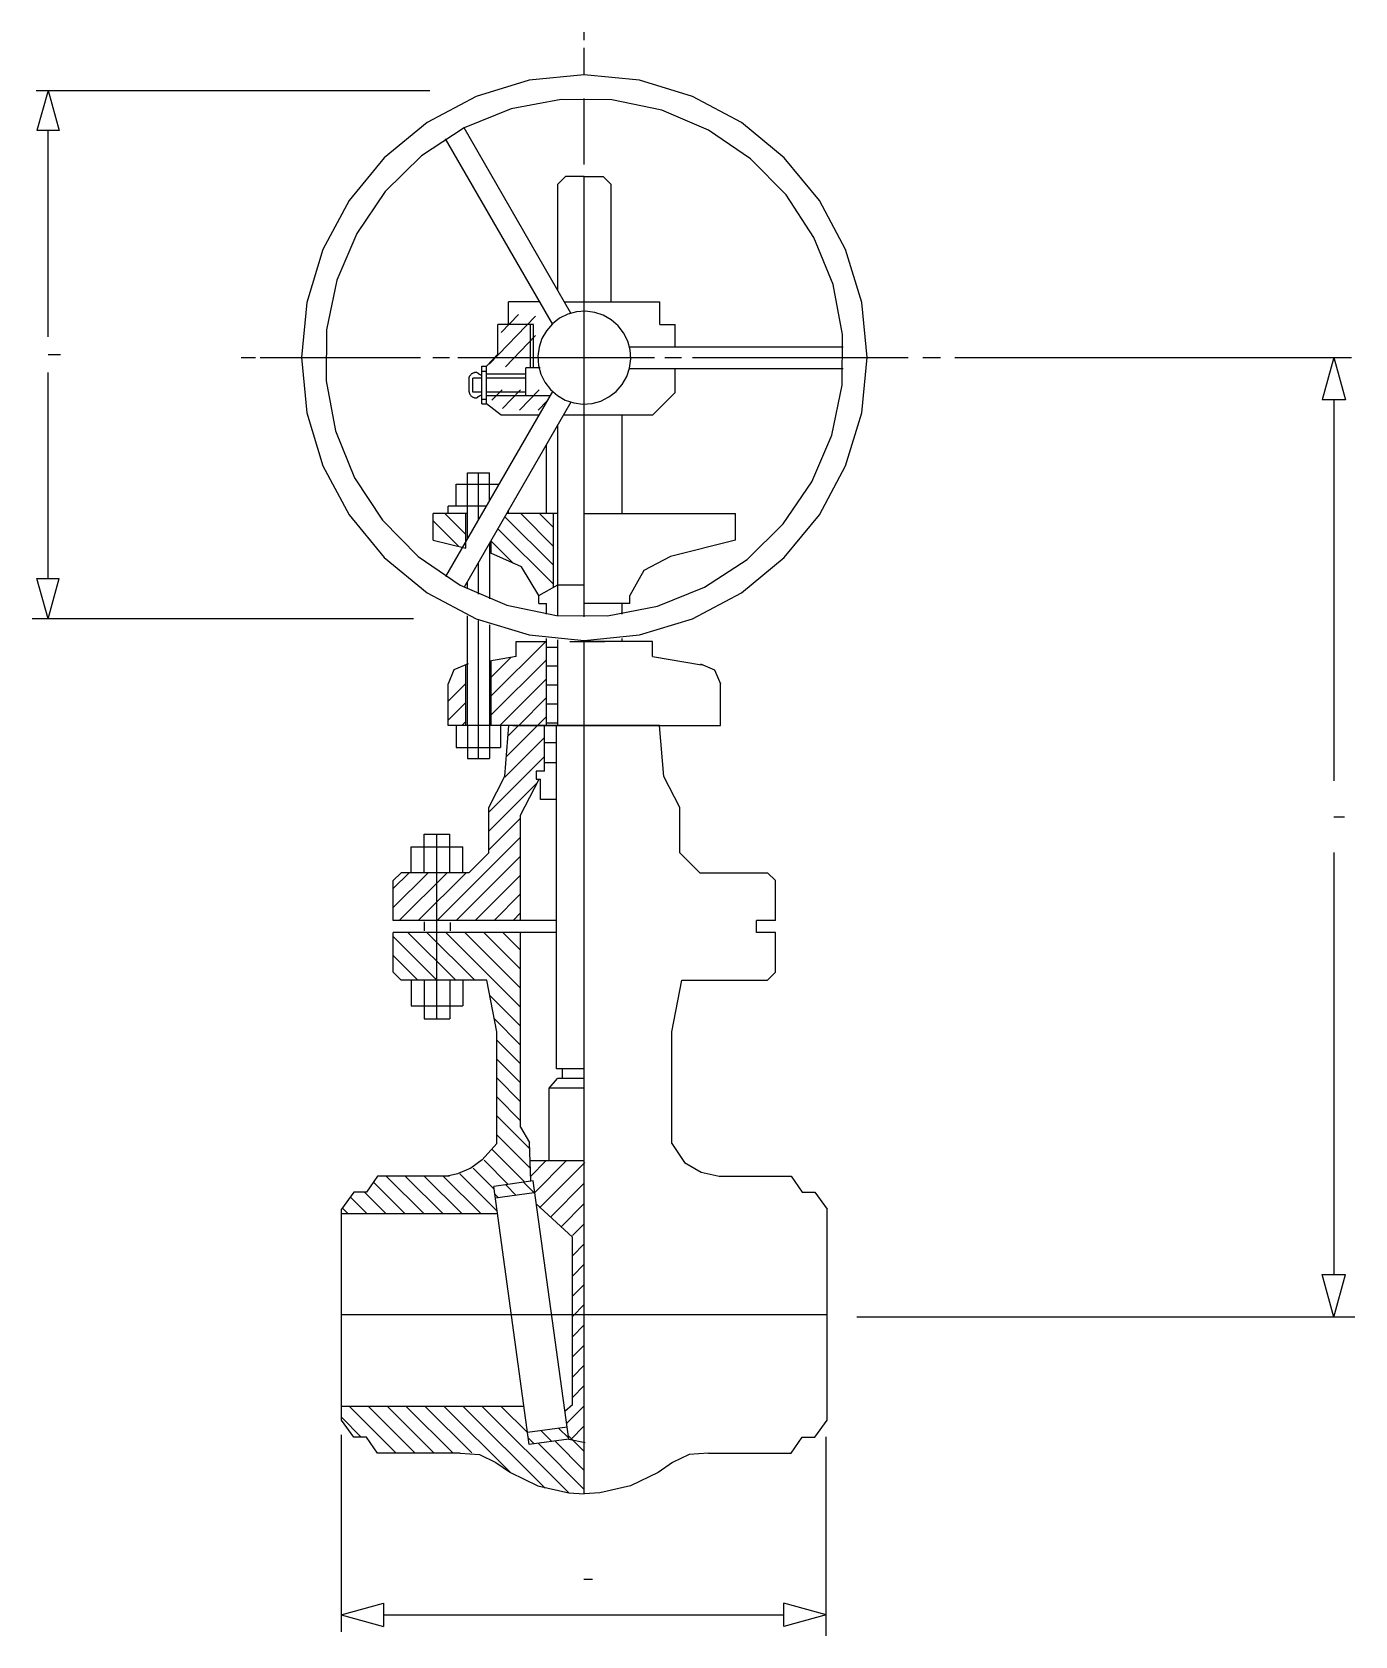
# Model space of a CAD drawing. Extents: x 576 to 1316, y 149 to 1047.
import ezdxf

# ---------------------------------------------------------------- set-up
doc = ezdxf.new("R2010")
doc.units = 0
doc.header["$MEASUREMENT"] = 0
doc.layers.get('0').update_dxf_attribs({"linetype": 'CONTINUOUS'})
doc.layers.add('1', color=7, linetype='CONTINUOUS')

msp = doc.modelspace()

# ---------------------------------------------------------------- linework, layer by layer
at = {"linetype": 'Continuous'}
msp.add_line((927.33, 658.83), (843, 658.83), dxfattribs=at)
at = {"layer": '1', "color": 4, "linetype": 'Continuous'}
for p, q in [((885.17, 1042.18), (885.17, 1046.8)), ((885.17, 1023.2), (885.17, 1037.9)), ((885.17, 972.65), (885.17, 1009.67)), ((848.31, 888.71), (838.71, 878.71)), ((857.86, 887.82), (831.99, 860.88)), ((857.86, 877), (841.01, 859.44)), ((693.22, 864.63), (701.16, 864.63)), ((703.76, 864.63), (793.61, 864.63)), ((800.37, 864.63), (809.71, 864.63)), ((814.39, 864.63), (924.5, 864.63)), ((930.21, 864.63), (939.56, 864.63)), ((945.79, 864.63), (1066.29, 864.63)), ((1074.6, 864.63), (1084.47, 864.63)), ((839.16, 846.69), (833.48, 840.78)), ((849.55, 846.69), (839.45, 836.16)), ((859.94, 846.69), (848.97, 835.25)), ((864.17, 840.26), (859.36, 835.25)), ((825.92, 774), (825.92, 800.08)), ((814.85, 759.04), (800.53, 773.36)), ((818.9, 765.59), (807.16, 777.33)), ((867.89, 748.41), (840.7, 775.61)), ((867.89, 759.02), (849.58, 777.33)), ((867.89, 769.62), (860.19, 777.33)), ((867.89, 737.81), (836.82, 768.88)), ((845.65, 749.44), (832.93, 762.16)), ((825.92, 732.24), (825.92, 750)), ((825.92, 640.28), (825.92, 717.53)), ((863.67, 705.85), (832.93, 675.11)), ((844.09, 696.87), (832.93, 685.71)), ((864.01, 695.58), (832.93, 664.5)), ((818.9, 682.29), (808.99, 672.38)), ((864.01, 684.97), (837.87, 658.83)), ((864.01, 674.37), (848.47, 658.83)), ((818.9, 671.68), (808.99, 661.77)), ((818.9, 661.07), (816.66, 658.83)), ((858.99, 658.83), (841.57, 641.41)), ((848.39, 658.83), (842.52, 652.96)), ((864.01, 663.76), (859.08, 658.83)), ((862.89, 652.12), (840.62, 629.85)), ((862.89, 641.52), (831.71, 610.34)), ((858.95, 626.96), (831.71, 599.73)), ((849.53, 606.94), (831.71, 589.12)), ((802.76, 494.62), (802.76, 598.06)), ((849.53, 596.33), (802.89, 549.68)), ((849.53, 585.72), (813.49, 549.68)), ((787.19, 576.41), (778.25, 567.48)), ((797.79, 576.41), (778.25, 556.87)), ((808.4, 576.41), (781.67, 549.68)), ((819.01, 576.41), (792.28, 549.68)), ((849.53, 575.11), (824.1, 549.68)), ((849.53, 564.51), (834.71, 549.68)), ((849.53, 553.89), (845.32, 549.68)), ((802.64, 516.27), (778.25, 540.66)), ((813.25, 516.27), (786.52, 543)), ((823.86, 516.27), (797.13, 543)), ((849.53, 501.2), (807.73, 543)), ((849.53, 511.81), (818.34, 543)), ((849.53, 522.41), (828.94, 543)), ((849.53, 533.02), (839.55, 543)), ((792.04, 516.27), (778.25, 530.06)), ((849.53, 490.59), (832.19, 507.92)), ((849.53, 479.99), (834.74, 494.77)), ((849.53, 469.38), (836.17, 482.74)), ((849.53, 458.77), (836.17, 472.14)), ((849.53, 448.17), (836.17, 461.53)), ((849.53, 437.56), (836.17, 450.93)), ((854.68, 421.81), (836.17, 440.32)), ((855.06, 410.82), (836.17, 429.71)), ((842.67, 402), (829.14, 415.52)), ((851.99, 403.28), (833.68, 421.6)), ((795.56, 385.48), (774.34, 406.69)), ((806.16, 385.48), (784.95, 406.69)), ((816.77, 385.48), (795.56, 406.69)), ((827.38, 385.48), (806.16, 406.69)), ((836.37, 387.08), (815.5, 407.96)), ((834.68, 399.38), (822.99, 411.08)), ((763.74, 385.48), (754.23, 394.98)), ((774.34, 385.48), (762.11, 397.71)), ((784.95, 385.48), (767.41, 403.02)), ((753.13, 385.48), (749.76, 388.84)), ((749.29, 329.16), (1021.05, 329.16)), ((760.35, 260.61), (749.29, 271.67)), ((779.93, 251.64), (753.77, 277.79)), ((790.54, 251.64), (764.38, 277.79)), ((801.14, 251.64), (774.99, 277.79)), ((811.75, 251.64), (785.59, 277.79)), ((822.22, 251.78), (796.2, 277.79)), ((843.88, 240.72), (806.81, 277.79)), ((863.21, 231.99), (817.41, 277.79)), ((876.51, 229.31), (828.02, 277.79)), ((853.49, 262.93), (838.63, 277.79)), ((885.17, 252.46), (876.17, 261.46)), ((885.17, 231.25), (859.3, 257.12)), ((885.17, 241.86), (868.62, 258.41))]:
    msp.add_line(p, q, dxfattribs=at)
at = {"layer": '1', "color": 3, "linetype": 'Continuous'}
for p, q in [((578.47, 1014.16), (798.68, 1014.16)), ((585.17, 1014.16), (578.94, 991.63)), ((585.17, 1014.16), (591.4, 991.63)), ((591.4, 991.63), (578.94, 991.63)), ((591.4, 991.63), (578.94, 991.63)), ((585.17, 876.29), (585.17, 991.63)), ((1092.4, 864.66), (1314.33, 864.66)), ((1304.53, 864.66), (1297.97, 840.95)), ((1304.53, 864.66), (1311.08, 840.95)), ((585.17, 740.96), (585.17, 856.29)), ((1311.08, 840.95), (1297.97, 840.95)), ((1311.08, 840.95), (1297.97, 840.95)), ((1304.53, 840.95), (1304.53, 627.76)), ((578.94, 740.96), (591.4, 740.96)), ((578.94, 740.96), (591.4, 740.96)), ((585.17, 718.43), (578.94, 740.96)), ((585.17, 718.43), (591.4, 740.96)), ((789.64, 718.43), (576.23, 718.43)), ((1304.53, 587.76), (1304.53, 351.51)), ((856.54, 403.91), (834.48, 400.87)), ((876.44, 259.5), (856.54, 403.91)), ((854.38, 256.44), (834.48, 400.87)), ((837.17, 394.49), (835.06, 396.6)), ((857.06, 397.24), (835.39, 394.25)), ((847.11, 395.86), (841.18, 401.79)), ((857.06, 397.24), (851.14, 403.16)), ((1297.97, 351.51), (1311.08, 351.51)), ((1304.53, 327.79), (1297.97, 351.51)), ((1297.97, 351.51), (1311.08, 351.51)), ((1304.53, 327.79), (1311.08, 351.51)), ((1316.29, 327.79), (1037.69, 327.79)), ((749.12, 261.8), (749.12, 151.69)), ((875.52, 266.11), (853.47, 263.07)), ((866.99, 258.18), (861.06, 264.12)), ((876.35, 260.15), (871.01, 265.49)), ((1020.56, 149.33), (1020.56, 260.78)), ((857.05, 256.81), (853.89, 259.97)), ((876.44, 259.48), (854.38, 256.44)), ((749.12, 161.09), (772.83, 167.65)), ((772.83, 167.65), (772.83, 154.54)), ((772.83, 167.65), (772.83, 154.54)), ((996.84, 154.54), (996.84, 167.65)), ((1020.56, 161.09), (996.84, 167.65)), ((996.84, 154.54), (996.84, 167.65)), ((749.12, 161.09), (772.83, 154.54)), ((772.83, 161.09), (996.84, 161.09)), ((1020.56, 161.09), (996.84, 154.54))]:
    msp.add_line(p, q, dxfattribs=at)
at = {"layer": '1', "color": 7, "linetype": 'Continuous'}
for p, q in [((854.3, 1019.82), (824.62, 1010.82)), ((885.17, 1022.86), (854.3, 1019.82)), ((916.04, 1019.82), (885.17, 1022.86)), ((945.72, 1010.82), (916.04, 1019.82)), ((824.62, 1010.82), (797.26, 996.19)), ((872.2, 1009.08), (844.27, 1003.78)), ((900.63, 1008.84), (872.2, 1009.08)), ((928.47, 1003.05), (900.63, 1008.84)), ((973.08, 996.19), (945.72, 1010.82)), ((797.26, 996.19), (773.28, 976.51)), ((844.27, 1003.78), (817.91, 993.13)), ((954.64, 991.94), (928.47, 1003.05)), ((997.06, 976.51), (973.08, 996.19)), ((817.91, 993.13), (794.13, 977.54)), ((877.72, 889.53), (817.91, 993.13)), ((978.15, 975.94), (954.64, 991.94)), ((867.33, 883.53), (807.52, 987.13)), ((773.28, 976.51), (753.6, 952.54)), ((794.13, 977.54), (773.85, 957.61)), ((998.08, 955.66), (978.15, 975.94)), ((1016.73, 952.54), (997.06, 976.51)), ((870.36, 961.67), (874.59, 965.9)), ((870.36, 902.27), (870.36, 961.67)), ((885.17, 965.9), (874.59, 965.9)), ((885.17, 719.59), (885.17, 965.9)), ((885.17, 965.9), (895.75, 965.9)), ((899.99, 961.67), (895.75, 965.9)), ((899.99, 961.67), (899.99, 895.84)), ((753.6, 952.54), (738.98, 925.18)), ((773.85, 957.61), (757.85, 934.1)), ((1013.67, 931.89), (998.08, 955.66)), ((1031.36, 925.18), (1016.73, 952.54)), ((757.85, 934.1), (746.75, 907.93)), ((738.98, 925.18), (729.98, 895.5)), ((1024.32, 905.53), (1013.67, 931.89)), ((1040.36, 895.5), (1031.36, 925.18)), ((746.75, 907.93), (740.96, 880.09)), ((1029.63, 877.59), (1024.32, 905.53)), ((729.98, 895.5), (726.94, 864.63)), ((860.52, 895.84), (842.85, 895.84)), ((842.85, 883.14), (842.85, 895.84)), ((875.92, 888.92), (871.36, 886.65)), ((874.08, 895.84), (927.49, 895.84)), ((880.84, 890.26), (875.92, 888.92)), ((885.92, 890.61), (880.84, 890.26)), ((890.98, 889.97), (885.92, 890.61)), ((895.81, 888.35), (890.98, 889.97)), ((927.49, 883.14), (927.49, 895.84)), ((1043.4, 864.63), (1040.36, 895.5)), ((740.96, 880.09), (740.71, 851.66)), ((856.77, 883.14), (836.81, 883.14)), ((836.81, 866.51), (836.81, 883.14)), ((854.99, 858.87), (854.99, 883.14)), ((856.77, 858.87), (856.77, 883.14)), ((863.98, 879.69), (861.45, 875.27)), ((867.33, 883.53), (863.98, 879.69)), ((871.36, 886.65), (867.33, 883.53)), ((900.23, 885.82), (895.81, 888.35)), ((904.07, 882.47), (900.23, 885.82)), ((907.19, 878.44), (904.07, 882.47)), ((927.49, 883.14), (935.96, 883.14)), ((935.96, 870.63), (935.96, 883.14)), ((861.45, 875.27), (859.83, 870.43)), ((909.46, 873.88), (907.19, 878.44)), ((910.8, 868.96), (909.46, 873.88)), ((910.46, 870.63), (1030.08, 870.63)), ((1029.38, 849.16), (1029.63, 877.59)), ((726.94, 864.63), (729.98, 833.76)), ((836.81, 866.51), (830.42, 859.86)), ((859.83, 870.43), (859.18, 865.38)), ((859.18, 865.38), (859.54, 860.29)), ((910.51, 858.82), (911.15, 863.88)), ((911.15, 863.88), (910.8, 868.96)), ((1040.36, 833.76), (1043.4, 864.63)), ((820.73, 845.47), (820.73, 853.07)), ((822.72, 845.34), (822.72, 853.22)), ((827.84, 853.22), (822.72, 853.22)), ((827.84, 859.86), (830.42, 859.86)), ((827.84, 838.7), (827.84, 859.86)), ((827.84, 857.09), (830.42, 857.09)), ((830.42, 838.7), (830.42, 859.86)), ((852.44, 855.34), (830.42, 855.34)), ((852.44, 853.22), (830.42, 853.22)), ((860.52, 858.87), (852.44, 858.87)), ((852.44, 843.52), (852.44, 858.87)), ((859.54, 860.29), (860.87, 855.38)), ((860.87, 855.38), (863.14, 850.81)), ((906.36, 849.57), (908.89, 853.99)), ((908.89, 853.99), (910.51, 858.82)), ((910.46, 858.63), (1030.08, 858.63)), ((935.96, 845.05), (935.96, 858.63)), ((740.71, 851.66), (746.02, 823.73)), ((867.33, 845.72), (807.52, 742.13)), ((827.84, 845.34), (822.72, 845.34)), ((852.44, 845.34), (830.42, 845.34)), ((863.14, 850.81), (866.26, 846.78)), ((866.26, 846.78), (870.11, 843.44)), ((898.98, 842.6), (903.01, 845.72)), ((903.01, 845.72), (906.36, 849.57)), ((935.96, 845.05), (923.27, 832.36)), ((1023.59, 821.32), (1029.38, 849.16)), ((877.72, 839.72), (817.91, 736.13)), ((827.84, 841.47), (830.42, 841.47)), ((827.84, 838.7), (830.42, 838.7)), ((865.88, 843.22), (830.42, 843.22)), ((838.62, 832.36), (830.42, 838.7)), ((870.11, 843.44), (874.53, 840.91)), ((874.53, 840.91), (879.36, 839.29)), ((879.36, 839.29), (884.42, 838.64)), ((884.42, 838.64), (889.5, 838.99)), ((889.5, 838.99), (894.42, 840.33)), ((894.42, 840.33), (898.98, 842.6)), ((729.98, 833.76), (738.98, 804.07)), ((859.61, 832.36), (838.62, 832.36)), ((870.36, 720.35), (870.36, 826.98)), ((923.27, 832.36), (873.47, 832.36)), ((906.33, 777.33), (906.33, 832.36)), ((1031.36, 804.07), (1040.36, 833.76)), ((746.02, 823.73), (756.67, 797.37)), ((1012.48, 795.15), (1023.59, 821.32)), ((864.01, 777.33), (864.01, 815.98)), ((738.98, 804.07), (753.6, 776.72)), ((819.75, 800.08), (832.09, 800.08)), ((819.75, 793.91), (819.75, 800.08)), ((832.09, 793.91), (832.09, 800.08)), ((1016.73, 776.72), (1031.36, 804.07)), ((756.67, 797.37), (772.26, 773.59)), ((813.57, 793.91), (837.41, 793.91)), ((813.57, 781.57), (813.57, 793.91)), ((819.75, 781.57), (819.75, 793.91)), ((819.75, 782.49), (819.75, 792.98)), ((832.09, 784.69), (832.09, 793.91)), ((996.48, 771.65), (1012.48, 795.15)), ((830.29, 781.57), (808.99, 781.57)), ((808.99, 777.33), (808.99, 781.57)), ((819.75, 763.32), (819.75, 781.57)), ((753.6, 776.72), (773.28, 752.74)), ((772.26, 773.59), (792.19, 753.31)), ((819.75, 777.33), (800.53, 777.33)), ((800.53, 762.48), (800.53, 777.33)), ((818.9, 758.06), (818.9, 777.33)), ((870.36, 777.33), (841.7, 777.33)), ((842.85, 777.33), (842.85, 779.33)), ((867.89, 736.06), (867.89, 777.33)), ((885.17, 777.33), (969.82, 777.33)), ((969.82, 762.52), (969.82, 777.33)), ((997.06, 752.74), (1016.73, 776.72)), ((976.21, 751.72), (996.48, 771.65)), ((800.53, 762.48), (818.9, 758.06)), ((832.09, 760.69), (832.09, 729.65)), ((832.93, 762.15), (832.93, 755.13)), ((850.07, 747.47), (832.93, 755.13)), ((969.82, 762.52), (933.48, 753.27)), ((773.28, 752.74), (797.26, 733.06)), ((792.19, 753.31), (815.69, 737.31)), ((859.79, 731.44), (850.07, 747.47)), ((918.41, 745.48), (910.56, 731.43)), ((933.48, 753.27), (918.41, 745.48)), ((952.43, 736.13), (976.21, 751.72)), ((973.08, 733.06), (997.06, 752.74)), ((815.69, 737.31), (841.87, 726.2)), ((819.75, 735.18), (819.75, 739.32)), ((859.78, 731.43), (870.36, 737.47)), ((870.36, 737.47), (885.17, 737.47)), ((926.07, 725.47), (952.43, 736.13)), ((797.26, 733.06), (824.62, 718.44)), ((859.78, 727.01), (859.78, 731.43)), ((859.78, 727.01), (864.01, 727.01)), ((864.01, 721.14), (864.01, 727.01)), ((910.56, 727.01), (885.17, 727.01)), ((906.33, 721.14), (906.33, 727.01)), ((910.56, 727.01), (910.56, 731.43)), ((945.72, 718.44), (973.08, 733.06)), ((819.75, 658.83), (819.75, 720.17)), ((824.62, 718.44), (854.3, 709.43)), ((841.87, 726.2), (869.7, 720.42)), ((869.7, 720.42), (898.14, 720.17)), ((898.14, 720.17), (926.07, 725.47)), ((916.04, 709.43), (945.72, 718.44)), ((832.09, 715.2), (832.09, 658.83)), ((854.3, 709.43), (885.17, 706.39)), ((885.17, 706.39), (916.04, 709.43)), ((847.08, 697.38), (847.08, 705.85)), ((847.08, 705.85), (864.01, 705.85)), ((864.01, 658.83), (864.01, 707.47)), ((864.01, 702.67), (870.36, 702.67)), ((870.36, 658.83), (870.36, 706.74)), ((877.12, 705.85), (896.68, 705.85)), ((885.17, 658.83), (885.17, 706.05)), ((923.27, 705.85), (885.17, 705.85)), ((906.33, 705.85), (906.33, 707.47)), ((923.27, 697.38), (923.27, 705.85)), ((820.12, 693.24), (812.23, 689.99)), ((818.9, 658.83), (818.9, 692.67)), ((847.08, 697.38), (832.09, 694.82)), ((832.93, 694.97), (832.93, 658.83)), ((864.01, 692.09), (870.36, 692.09)), ((923.27, 697.38), (950.77, 692.69)), ((950.22, 693.24), (958.1, 689.99)), ((812.23, 689.99), (808.98, 682.11)), ((808.99, 658.83), (808.99, 682.11)), ((958.1, 689.99), (961.36, 682.11)), ((961.36, 658.83), (961.36, 682.11)), ((864.01, 681.51), (870.36, 681.51)), ((864.01, 670.92), (870.36, 670.92)), ((845.11, 658.83), (808.99, 658.83)), ((813.57, 658.83), (813.57, 646.46)), ((819.75, 658.83), (819.75, 646.46)), ((819.75, 657.87), (819.75, 647.38)), ((832.09, 658.83), (832.09, 646.46)), ((832.09, 657.87), (832.09, 647.38)), ((838.26, 658.83), (838.26, 646.46)), ((840.66, 630.35), (843, 658.83)), ((845.11, 658.83), (961.36, 658.83)), ((862.89, 633.31), (862.89, 658.83)), ((864.01, 660.34), (870.36, 660.34)), ((869.58, 466.74), (869.58, 658.83)), ((885.17, 228.82), (885.17, 658.83)), ((929.69, 630.32), (927.33, 658.83)), ((813.57, 646.46), (838.26, 646.46)), ((819.75, 646.46), (819.75, 640.28)), ((832.09, 646.46), (832.09, 640.28)), ((862.89, 649.29), (869.58, 649.29)), ((819.75, 640.28), (832.09, 640.28)), ((862.89, 638.15), (869.58, 638.15)), ((831.71, 612.87), (840.66, 630.35)), ((849.53, 608.55), (859.89, 628.81)), ((862.89, 633.31), (858.23, 633.31)), ((858.23, 633.31), (858.23, 628.81)), ((858.23, 628.81), (860.73, 628.81)), ((860.73, 617.3), (860.73, 628.81)), ((938.63, 612.86), (929.69, 630.32)), ((831.71, 587.55), (831.71, 612.87)), ((869.58, 617.3), (860.73, 617.3)), ((938.63, 587.55), (938.63, 612.86)), ((849.53, 549.68), (849.53, 608.55)), ((795.53, 598.06), (809.96, 598.06)), ((795.53, 590.85), (795.53, 598.06)), ((809.96, 590.85), (809.96, 598.06)), ((788.32, 590.85), (817.19, 590.85)), ((788.32, 576.41), (788.32, 590.85)), ((795.53, 576.41), (795.53, 590.85)), ((795.53, 577.49), (795.53, 589.77)), ((809.96, 576.41), (809.96, 590.85)), ((809.96, 577.49), (809.96, 589.77)), ((817.19, 576.41), (817.19, 590.85)), ((831.71, 587.55), (820.58, 576.41)), ((938.63, 587.55), (949.77, 576.41)), ((778.25, 571.96), (782.71, 576.41)), ((820.58, 576.41), (782.71, 576.41)), ((949.77, 576.41), (987.64, 576.41)), ((992.09, 571.96), (987.64, 576.41)), ((778.25, 549.68), (778.25, 571.96)), ((992.09, 549.68), (992.09, 571.96)), ((869.58, 549.68), (778.25, 549.68)), ((795.51, 548.92), (795.51, 543.84)), ((810.04, 548.56), (810.04, 543.84)), ((981.45, 543), (981.45, 549.68)), ((992.09, 549.68), (981.45, 549.68)), ((869.58, 543), (778.25, 543)), ((778.25, 520.73), (778.25, 543)), ((849.53, 433.99), (849.53, 543)), ((992.09, 543), (981.45, 543)), ((992.09, 520.73), (992.09, 543)), ((778.25, 520.73), (782.71, 516.27)), ((992.09, 520.73), (987.64, 516.27)), ((830.57, 516.27), (782.71, 516.27)), ((788.32, 516.27), (788.32, 501.84)), ((795.53, 516.27), (795.53, 501.84)), ((795.53, 515.19), (795.53, 502.92)), ((809.96, 516.27), (809.96, 501.84)), ((809.96, 515.19), (809.96, 502.92)), ((817.19, 516.27), (817.19, 501.84)), ((836.17, 487.41), (830.57, 516.27)), ((934.17, 487.41), (939.76, 516.27)), ((939.76, 516.27), (987.64, 516.27)), ((788.32, 501.84), (817.19, 501.84)), ((795.53, 501.84), (795.53, 494.62)), ((795.53, 494.62), (809.96, 494.62)), ((809.96, 501.84), (809.96, 494.62)), ((836.17, 424.94), (836.17, 487.41)), ((934.17, 424.94), (934.17, 487.41)), ((885.17, 466.74), (869.58, 466.74)), ((873.06, 461.22), (873.06, 466.74)), ((865.51, 455.86), (870.14, 461.22)), ((885.17, 461.22), (870.14, 461.22)), ((865.51, 415.12), (865.51, 455.86)), ((885.17, 455.86), (865.51, 455.86)), ((849.53, 433.99), (854.55, 425.44)), ((836.17, 424.94), (828.11, 415.78)), ((855.3, 403.79), (854.55, 425.44)), ((934.17, 424.94), (941.27, 414.32)), ((828.11, 415.78), (821.75, 411.08)), ((885.17, 415.12), (854.9, 415.12)), ((863.72, 415.12), (855.2, 406.59)), ((875.04, 415.12), (857.42, 397.49)), ((885.48, 414.24), (860.05, 388.81)), ((941.27, 414.32), (950.53, 408.82)), ((769.49, 406.69), (763.25, 397.71)), ((809.7, 406.69), (769.49, 406.69)), ((814.27, 407.96), (808.45, 406.69)), ((821.75, 411.08), (814.27, 407.96)), ((950.53, 408.82), (960.64, 406.69)), ((960.64, 406.69), (1000.84, 406.69)), ((1000.84, 406.69), (1007.09, 397.71)), ((756.23, 397.71), (749.29, 388.2)), ((763.25, 397.71), (756.23, 397.71)), ((885.17, 402.61), (866.27, 383.72)), ((1007.09, 397.71), (1014.11, 397.71)), ((1014.11, 397.71), (1021.04, 388.2)), ((749.29, 270.12), (749.29, 388.2)), ((858.31, 391.07), (878.49, 372.44)), ((885.17, 391.3), (872.16, 378.29)), ((1021.04, 270.12), (1021.04, 388.2)), ((836.59, 385.48), (749.29, 385.48)), ((885.17, 379.99), (878.49, 373.31)), ((878.49, 278.61), (878.49, 372.44)), ((885.17, 368.67), (878.49, 361.99)), ((885.17, 357.36), (878.49, 350.68)), ((885.17, 346.05), (878.49, 339.37)), ((885.17, 334.74), (878.49, 328.06)), ((885.17, 323.43), (878.49, 316.74)), ((885.17, 312.11), (878.49, 305.43)), ((885.17, 300.79), (878.49, 294.11)), ((885.17, 289.48), (878.49, 282.79)), ((878.49, 278.61), (874.31, 274.95)), ((851.44, 277.79), (749.29, 277.79)), ((756.23, 260.61), (749.29, 270.12)), ((885.17, 278.16), (875.24, 268.23)), ((1014.11, 260.61), (1021.04, 270.12)), ((763.25, 260.61), (756.23, 260.61)), ((769.49, 251.64), (763.25, 260.61)), ((885.17, 266.85), (877.58, 259.26)), ((1000.84, 251.64), (1007.09, 260.61)), ((1007.09, 260.61), (1014.11, 260.61)), ((815.75, 251.64), (769.49, 251.64)), ((815.75, 251.64), (826.5, 250.86)), ((876.44, 259.5), (885.66, 257.52)), ((954.59, 251.64), (943.83, 250.86)), ((954.59, 251.64), (1000.84, 251.64)), ((826.5, 250.86), (835.77, 246.41)), ((835.77, 246.41), (843.88, 240.72)), ((934.57, 246.41), (926.46, 240.72)), ((943.83, 250.86), (934.57, 246.41)), ((843.88, 240.72), (859.26, 233.28)), ((926.46, 240.72), (911.08, 233.28)), ((859.26, 233.28), (876.51, 229.31)), ((876.51, 229.31), (885.17, 228.82)), ((893.83, 229.31), (885.17, 228.82)), ((911.08, 233.28), (893.83, 229.31))]:
    msp.add_line(p, q, dxfattribs=at)
at = {"layer": '1', "color": 5, "linetype": 'Continuous'}
for p, q in [((585.17, 866.29), (592.17, 866.29)), ((1304.53, 607.76), (1310.53, 607.76)), ((884.84, 181.09), (889.84, 181.09))]:
    msp.add_line(p, q, dxfattribs=at)
at = {"layer": '1', "color": 7, "linetype": 'Continuous'}
for points in [[(820.73, 853.07, -0.051729), (820.77, 853.51, -0.04396), (820.91, 853.97, -0.038152), (821.14, 854.43, -0.034218), (821.45, 854.87, -0.031891), (821.83, 855.29, -0.030959), (822.26, 855.66, -0.031326), (822.73, 855.97, -0.033031), (823.23, 856.21, -0.036239), (823.73, 856.38, -0.041209), (824.21, 856.46, -0.048151), (824.67, 856.45, -0.056819), (825.08, 856.36, -0.065743), (825.43, 856.19, -0.07178), (825.7, 855.93, -0.07178)], [(825.7, 855.93, 0.181667), (825.7, 855.88, 0.087732), (825.74, 855.81, 0.043527), (825.82, 855.72, 0.026108), (825.94, 855.63, 0.018199), (826.09, 855.53, 0.014216), (826.26, 855.43, 0.012175), (826.45, 855.33, 0.011297), (826.65, 855.24, 0.011297), (826.86, 855.16, 0.012175), (827.06, 855.08, 0.014216), (827.26, 855.03, 0.018199), (827.43, 854.99, 0.026108), (827.57, 854.97, 0.043527), (827.69, 854.97, 0.087732), (827.77, 854.99, 0.181667), (827.81, 855.02, 0.181667)], [(820.73, 845.47, 0.054607), (820.79, 845, 0.04596), (820.95, 844.51, 0.039738), (821.22, 844.02, 0.035752), (821.58, 843.55, 0.033655), (822, 843.12, 0.033217), (822.49, 842.75, 0.034385), (823.01, 842.45, 0.037296), (823.55, 842.24, 0.042246), (824.08, 842.12, 0.049567), (824.58, 842.1, 0.059172), (825.02, 842.19, 0.069535), (825.41, 842.37, 0.076814), (825.7, 842.63, 0.076814)], [(825.7, 842.63, -0.181667), (825.7, 842.69, -0.087732), (825.74, 842.76, -0.043527), (825.82, 842.84, -0.026108), (825.94, 842.94, -0.018199), (826.09, 843.04, -0.014216), (826.26, 843.14, -0.012175), (826.45, 843.23, -0.011297), (826.65, 843.33, -0.011297), (826.86, 843.41, -0.012175), (827.06, 843.48, -0.014216), (827.26, 843.54, -0.018199), (827.43, 843.58, -0.026108), (827.57, 843.6, -0.043527), (827.69, 843.6, -0.087732), (827.77, 843.58, -0.181667), (827.81, 843.54, -0.181667)]]:
    msp.add_lwpolyline(points, format="xyb", dxfattribs=at)
msp.add_arc((885.17, 864.63), 26, 308.50225, 310.32462, dxfattribs=at)
msp.add_arc((885.17, 864.63), 26, 308.50225, 310.32462, dxfattribs=at)

doc.saveas('drawing.dxf')
